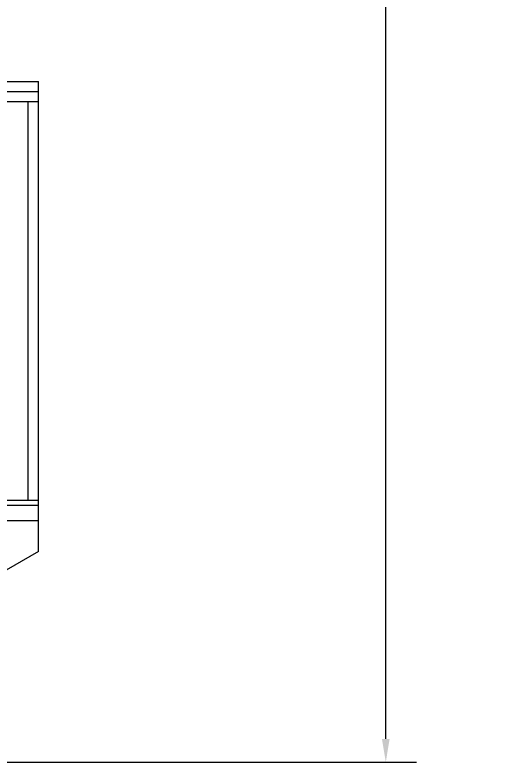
# Model space of a CAD drawing. Header units: millimetres. Extents: x 2 to 805233, y 2 to 613512.
# Drawn here: x 190645 to 215340, y 97305 to 134247 of the extents above; entities that cross this region are included whole.
import ezdxf

# ---------------------------------------------------------------- set-up
doc = ezdxf.new("R2010")
doc.units = ezdxf.units.MM
doc.header["$LTSCALE"] = 25.4
doc.layers.get('Defpoints').update_dxf_attribs({"lineweight": 5})
doc.styles.add('Roman', font='arial.ttf')
doc.styles.get("Standard").update_dxf_attribs({"font": 'arial.ttf'})
doc.dimstyles.new('ISO-25', dxfattribs={"dimscale": 30, "dimtxt": 38.1, "dimasz": 38.1, "dimexe": 50.8, "dimexo": 50.8, "dimgap": 15.875, "dimtad": 1, "dimtih": 1, "dimtoh": 1, "dimdec": 1, "dimlfac": 0.03937, "dimdsep": 46, "dimtxsty": 'Standard', "dimcen": 63.5, "dimclrd": 7, "dimclre": 7, "dimclrt": 7, "dimadec": 0, "dimazin": 0, "dimtfac": 1, "dimtdec": 1, "dimtmove": 0, "dimatfit": 3, "dimfxl": 25.4, "dimlwd": 5, "dimlwe": 5, "dimarcsym": 0})

# ---------------------------------------------------------------- blocks, each defined once
blk = doc.blocks.new('*D3')
at = {"color": 7, "linetype": 'Continuous', "lineweight": 5, "transparency": 16777216}
for p, q in [((194920, 222536), (210518, 222536)), ((208994, 221393), (208994, 150972)), ((208994, 98448), (208994, 145737)), ((182664, 97305), (210518, 97305))]:
    blk.add_line(p, q, dxfattribs=at)
at = {"color": 7, "transparency": 16777216}
for points in [[(208803, 221393), (209184, 221393), (208994, 222536)], [(208803, 98448), (209184, 98448), (208994, 97305)]]:
    blk.add_solid(points, dxfattribs=at)
at = {"layer": 'Defpoints', "color": 0, "transparency": 16777216}
for p in [(193396, 222536), (208994, 222536), (181140, 97305)]:
    blk.add_point(p, dxfattribs=at)
at = {"color": 7, "lineweight": 5, "transparency": 16777216, "insert": (208994, 148354), "char_height": 4191, "attachment_point": 5, "style": 'Roman'}
blk.add_mtext('4930', dxfattribs=at)

msp = doc.modelspace()

# ---------------------------------------------------------------- linework, layer by layer
at = {"color": 7, "lineweight": 5}
for p, q in [((171742.32, 130959.99), (191808.32, 130959.99)), ((191808.32, 107718.99), (191808.32, 130959.99)), ((191808.32, 130451.99), (171742.32, 130451.99)), ((191808.32, 129943.99), (171742.32, 129943.99)), ((191300.32, 110258.99), (191300.32, 129943.99)), ((179349.64, 110258.99), (191808.32, 110258.99)), ((179870.34, 110004.99), (191808.32, 110004.99)), ((179870.34, 109242.99), (191808.32, 109242.99)), ((191808.32, 107718.99), (180502.56, 101191.61))]:
    msp.add_line(p, q, dxfattribs=at)

# ---------------------------------------------------------------- dimensions: what is measured, and where the dimension line sits
dim = msp.add_linear_dim(base=(208993.62, 222535.86), p1=(181140.34, 97304.99), p2=(193395.84, 222535.86), angle=90, dimstyle='ISO-25', override={"dimscale": 30, "dimtxt": 139.7, "dimdec": 0, "dimpost": '\\X', "dimtxsty": 'Roman', "dimtmove": 1}, dxfattribs=at)
dim.commit()
dim.dimension.update_dxf_attribs({"geometry": '*D3', "text_midpoint": (208993.62, 148354.42), "dimtype": 160})

doc.saveas('drawing.dxf')
